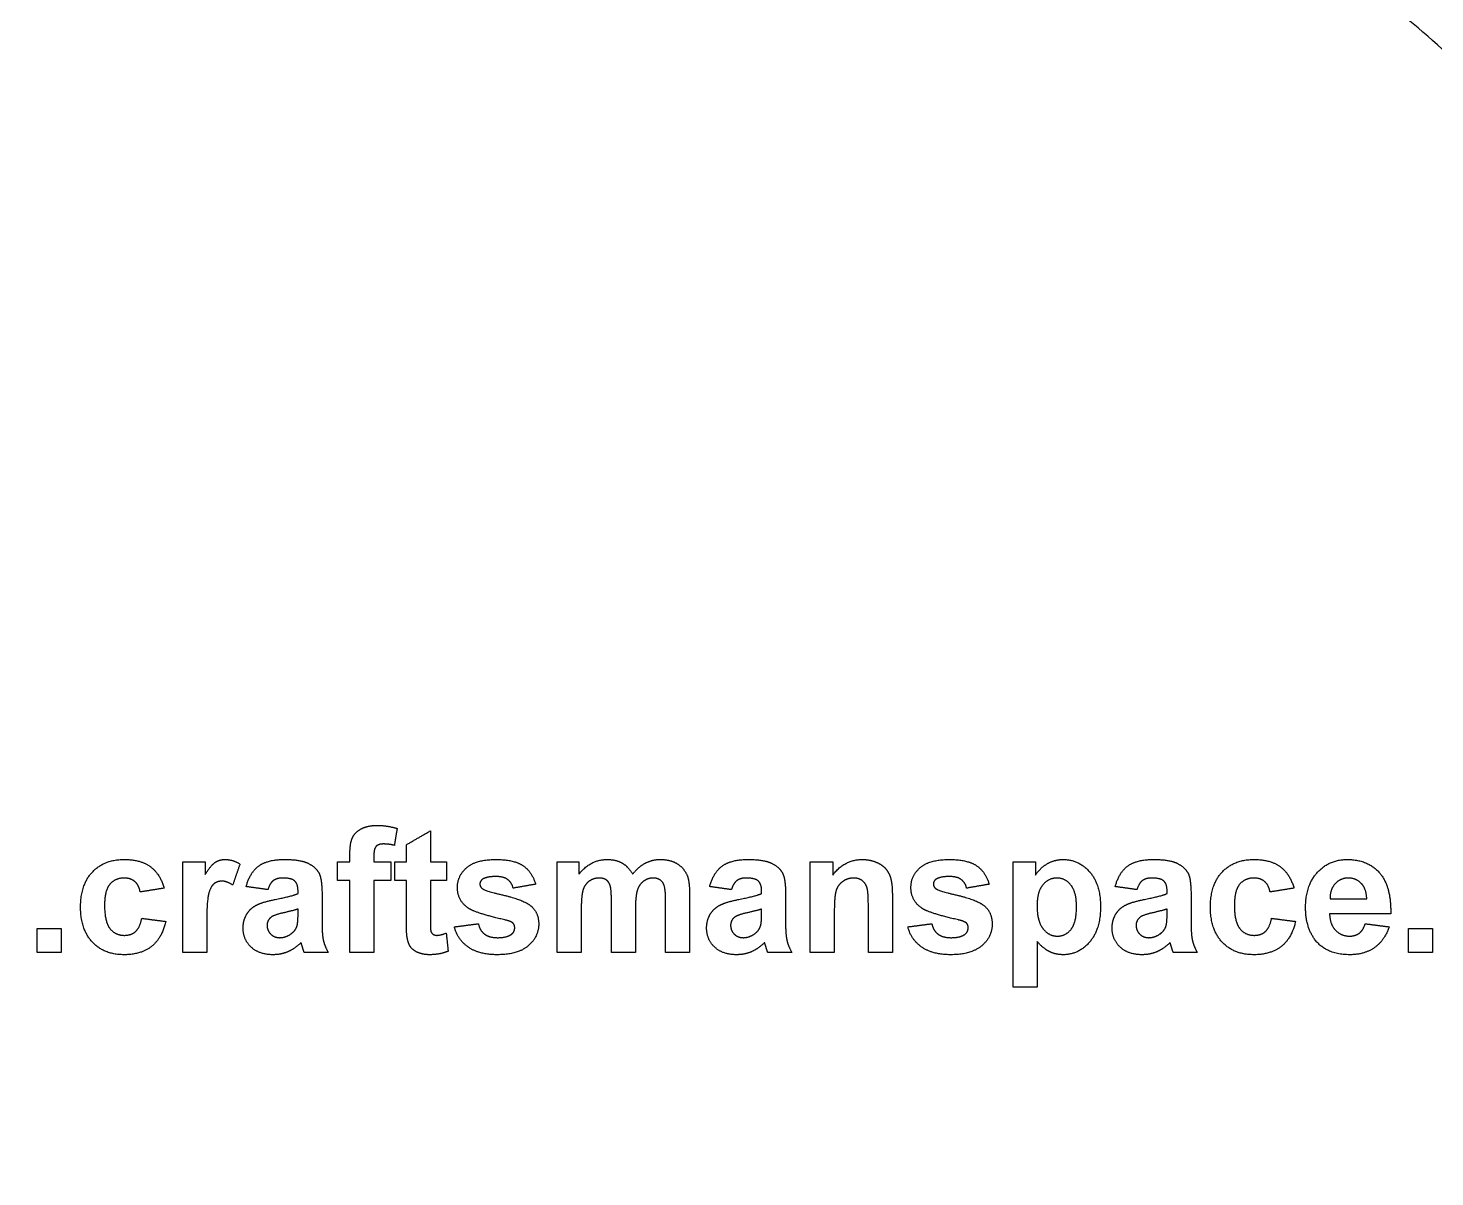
# Model space of a CAD drawing. Header units: millimetres. Extents: x -117 to 117, y -117 to 117.
# Drawn here: x -26.6 to 29.6, y -11.6 to 34.2 of the extents above; entities that cross this region are included whole.
import ezdxf

# ---------------------------------------------------------------- set-up
doc = ezdxf.new("R2010")
doc.units = ezdxf.units.MM
doc.header["$MEASUREMENT"] = 0
doc.layers.add('Layer 03', color=5, linetype='Continuous')

msp = doc.modelspace()

# ---------------------------------------------------------------- linework, layer by layer
at = {"layer": 'Layer 03'}
for points, knots in [([(-94.799, 68.064), (-26.735, 162.863), (68.064, 94.799), (162.863, 26.735), (94.799, -68.064), (26.735, -162.863), (-68.064, -94.799), (-162.863, -26.735), (-94.799, 68.064)], [0, 0, 0, 131.690545, 131.690545, 263.38109, 263.38109, 395.071635, 395.071635, 526.762179, 526.762179, 526.762179]), ([(-91.803, 65.913), (-25.89, 157.716), (65.913, 91.803), (157.716, 25.89), (91.803, -65.913), (25.89, -157.716), (-65.913, -91.803), (-157.716, -25.89), (-91.803, 65.913)], [0, 0, 0, 131.690545, 131.690545, 263.38109, 263.38109, 395.071635, 395.071635, 526.762179, 526.762179, 526.762179]), ([(-39.359, 28.259), (-11.1, 67.618), (28.259, 39.359), (67.618, 11.1), (39.359, -28.259), (11.1, -67.618), (-28.259, -39.359), (-67.618, -11.1), (-39.359, 28.259)], [0, 0, 0, 127.527935, 127.527935, 255.055869, 255.055869, 382.583804, 382.583804, 510.111738, 510.111738, 510.111738]), ([(-36.363, 26.108), (-10.255, 62.47), (26.108, 36.363), (62.47, 10.255), (36.363, -26.108), (10.255, -62.47), (-26.108, -36.363), (-62.47, -10.255), (-36.363, 26.108)], [0, 0, 0, 54.675626, 54.675626, 109.351252, 109.351252, 164.026878, 164.026878, 218.702503, 218.702503, 218.702503])]:
    msp.add_rational_spline(points, [1, 0.707106781187, 1, 0.707106781187, 1, 0.707106781187, 1, 0.707106781187, 1], degree=2, knots=knots, dxfattribs=at)
for points in [[(-13.625, 1.909), (-13.53, 2.133), (-13.274, 2.273)], [(-13.274, 2.273), (-13.017, 2.413), (-12.625, 2.413)], [(-12.625, 2.413), (-12.224, 2.413), (-11.838, 2.29)], [(-11.838, 2.29), (-11.892, 1.954), (-11.946, 1.619)], [(-13.721, 1.233), (-13.721, 1.686), (-13.625, 1.909)], [(-11.468, 1.642), (-10.989, 1.92), (-10.511, 2.197)], [(-10.511, 2.197), (-10.511, 1.58), (-10.511, 0.963)], [(-13.721, 0.963), (-13.721, 1.098), (-13.721, 1.233)], [(-12.675, 1.578), (-12.764, 1.483), (-12.764, 1.213)], [(-12.764, 1.213), (-12.764, 1.088), (-12.764, 0.963)], [(-12.38, 1.673), (-12.586, 1.673), (-12.675, 1.578)], [(-11.946, 1.619), (-12.172, 1.673), (-12.38, 1.673)], [(-11.468, 0.963), (-11.468, 1.302), (-11.468, 1.642)], [(-23.993, 0.554), (-23.524, 1.055), (-22.724, 1.055)], [(-22.724, 1.055), (-22.07, 1.055), (-21.683, 0.773)], [(-21.683, 0.773), (-21.297, 0.491), (-21.128, -0.087)], [(-20.388, -2.648), (-20.388, -0.843), (-20.388, 0.963)], [(-20.388, 0.963), (-19.94, 0.963), (-19.493, 0.963)], [(-19.493, 0.963), (-19.493, 0.708), (-19.493, 0.453)], [(-19.493, 0.453), (-19.275, 0.814), (-19.1, 0.935)], [(-19.1, 0.935), (-18.926, 1.055), (-18.705, 1.055)], [(-18.705, 1.055), (-18.393, 1.055), (-18.104, 0.874)], [(-18.104, 0.874), (-18.25, 0.455), (-18.397, 0.036)], [(-17.857, -0.025), (-17.713, 0.526), (-17.363, 0.791)], [(-17.363, 0.791), (-17.013, 1.055), (-16.323, 1.055)], [(-16.323, 1.055), (-15.696, 1.055), (-15.389, 0.904)], [(-15.389, 0.904), (-15.082, 0.752), (-14.957, 0.518)], [(-14.215, 0.963), (-13.968, 0.963), (-13.721, 0.963)], [(-14.215, 0.222), (-14.215, 0.592), (-14.215, 0.963)], [(-12.764, 0.963), (-12.425, 0.963), (-12.085, 0.963)], [(-12.085, 0.963), (-12.085, 0.592), (-12.085, 0.222)], [(-11.931, 0.222), (-11.931, 0.592), (-11.931, 0.963)], [(-11.931, 0.963), (-11.699, 0.963), (-11.468, 0.963)], [(-10.511, 0.963), (-10.187, 0.963), (-9.863, 0.963)], [(-9.863, 0.963), (-9.863, 0.592), (-9.863, 0.222)], [(-9.431, -0.062), (-9.431, 0.411), (-9.06, 0.733)], [(-9.06, 0.733), (-8.69, 1.055), (-7.911, 1.055)], [(-7.911, 1.055), (-7.17, 1.055), (-6.81, 0.806)], [(-6.81, 0.806), (-6.45, 0.556), (-6.314, 0.068)], [(-5.449, 0.963), (-5.017, 0.963), (-4.585, 0.963)], [(-5.449, -2.648), (-5.449, -0.843), (-5.449, 0.963)], [(-4.585, 0.473), (-4.113, 1.055), (-3.462, 1.055)], [(-4.585, 0.963), (-4.585, 0.718), (-4.585, 0.473)], [(-3.462, 1.055), (-3.116, 1.055), (-2.862, 0.911)], [(-2.862, 0.911), (-2.607, 0.766), (-2.444, 0.473)], [(-2.444, 0.473), (-2.208, 0.766), (-1.934, 0.911)], [(-1.934, 0.911), (-1.66, 1.055), (-1.349, 1.055)], [(-1.349, 1.055), (-0.953, 1.055), (-0.679, 0.893)], [(-0.679, 0.893), (-0.405, 0.731), (-0.269, 0.418)], [(0.631, -0.025), (0.774, 0.526), (1.125, 0.791)], [(1.125, 0.791), (1.475, 1.055), (2.165, 1.055)], [(2.165, 1.055), (2.792, 1.055), (3.099, 0.904)], [(3.099, 0.904), (3.405, 0.752), (3.53, 0.518)], [(4.643, -2.648), (4.643, -0.843), (4.643, 0.963)], [(4.643, 0.963), (5.091, 0.963), (5.538, 0.963)], [(5.538, 0.436), (6.006, 1.055), (6.715, 1.055)], [(5.538, 0.963), (5.538, 0.699), (5.538, 0.436)], [(6.715, 1.055), (7.028, 1.055), (7.286, 0.941)], [(7.286, 0.941), (7.545, 0.827), (7.678, 0.65)], [(7.678, 0.65), (7.811, 0.472), (7.863, 0.247)], [(8.656, -0.062), (8.656, 0.411), (9.026, 0.733)], [(9.026, 0.733), (9.397, 1.055), (10.175, 1.055)], [(10.175, 1.055), (10.916, 1.055), (11.277, 0.806)], [(11.277, 0.806), (11.637, 0.556), (11.773, 0.068)], [(12.73, 0.963), (13.177, 0.963), (13.625, 0.963)], [(12.73, -4.037), (12.73, -1.537), (12.73, 0.963)], [(13.625, 0.963), (13.625, 0.699), (13.625, 0.436)], [(13.625, 0.436), (13.795, 0.706), (14.087, 0.881)], [(14.087, 0.881), (14.379, 1.055), (14.733, 1.055)], [(14.733, 1.055), (15.353, 1.055), (15.785, 0.559)], [(16.804, -0.025), (16.947, 0.526), (17.297, 0.791)], [(17.297, 0.791), (17.648, 1.055), (18.338, 1.055)], [(18.338, 1.055), (18.965, 1.055), (19.271, 0.904)], [(19.271, 0.904), (19.578, 0.752), (19.703, 0.518)], [(21.069, 0.554), (21.538, 1.055), (22.338, 1.055)], [(22.338, 1.055), (22.992, 1.055), (23.378, 0.773)], [(23.378, 0.773), (23.765, 0.491), (23.933, -0.087)], [(24.869, 0.544), (25.341, 1.055), (26.063, 1.055)], [(26.063, 1.055), (26.874, 1.055), (27.343, 0.524)], [(-24.462, -0.846), (-24.462, 0.053), (-23.993, 0.554)], [(-23.295, 0.064), (-23.505, -0.187), (-23.505, -0.775)], [(-22.731, 0.315), (-23.084, 0.315), (-23.295, 0.064)], [(-22.299, 0.175), (-22.465, 0.315), (-22.731, 0.315)], [(-22.085, -0.241), (-22.132, 0.035), (-22.299, 0.175)], [(-19.147, 0.081), (-19.279, -0.03), (-19.355, -0.32)], [(-18.823, 0.191), (-19.014, 0.191), (-19.147, 0.081)], [(-18.397, 0.036), (-18.626, 0.191), (-18.823, 0.191)], [(-16.775, 0.212), (-16.909, 0.109), (-16.993, -0.148)], [(-16.4, 0.315), (-16.64, 0.315), (-16.775, 0.212)], [(-15.917, 0.195), (-16.045, 0.315), (-16.4, 0.315)], [(-15.789, -0.206), (-15.789, 0.075), (-15.917, 0.195)], [(-14.957, 0.518), (-14.832, 0.285), (-14.832, -0.339)], [(-13.721, 0.222), (-13.968, 0.222), (-14.215, 0.222)], [(-13.721, -2.648), (-13.721, -1.213), (-13.721, 0.222)], [(-12.085, 0.222), (-12.425, 0.222), (-12.764, 0.222)], [(-12.764, 0.222), (-12.764, -1.213), (-12.764, -2.648)], [(-11.468, 0.222), (-11.699, 0.222), (-11.931, 0.222)], [(-11.468, -1.369), (-11.468, -0.574), (-11.468, 0.222)], [(-9.863, 0.222), (-10.187, 0.222), (-10.511, 0.222)], [(-10.511, 0.222), (-10.511, -0.524), (-10.511, -1.269)], [(-8.427, 0.269), (-8.536, 0.193), (-8.536, 0.072)], [(-8.536, 0.072), (-8.536, -0.032), (-8.441, -0.104)], [(-7.888, 0.376), (-8.264, 0.376), (-8.427, 0.269)], [(-7.428, 0.257), (-7.589, 0.376), (-7.888, 0.376)], [(-7.209, -0.087), (-7.266, 0.138), (-7.428, 0.257)], [(-6.314, 0.068), (-6.761, -0.009), (-7.209, -0.087)], [(-4.169, 0.196), (-4.343, 0.076), (-4.418, -0.148)], [(-3.779, 0.315), (-3.996, 0.315), (-4.169, 0.196)], [(-3.494, 0.24), (-3.599, 0.315), (-3.779, 0.315)], [(-3.339, 0.012), (-3.389, 0.165), (-3.494, 0.24)], [(-3.289, -0.669), (-3.289, -0.141), (-3.339, 0.012)], [(-2.002, 0.192), (-2.177, 0.07), (-2.255, -0.167)], [(-1.629, 0.315), (-1.828, 0.315), (-2.002, 0.192)], [(-1.226, 0.111), (-1.357, 0.315), (-1.629, 0.315)], [(-1.128, -0.583), (-1.128, -0.046), (-1.226, 0.111)], [(-0.269, 0.418), (-0.172, 0.186), (-0.172, -0.333)], [(1.713, 0.212), (1.579, 0.109), (1.495, -0.148)], [(2.087, 0.315), (1.847, 0.315), (1.713, 0.212)], [(2.571, 0.195), (2.443, 0.315), (2.087, 0.315)], [(2.699, -0.206), (2.699, 0.075), (2.571, 0.195)], [(3.53, 0.518), (3.656, 0.285), (3.656, -0.339)], [(5.938, 0.179), (5.744, 0.043), (5.672, -0.182)], [(6.376, 0.315), (6.132, 0.315), (5.938, 0.179)], [(6.702, 0.219), (6.566, 0.315), (6.376, 0.315)], [(6.898, -0.048), (6.838, 0.124), (6.702, 0.219)], [(7.863, 0.247), (7.915, 0.022), (7.915, -0.398)], [(9.659, 0.269), (9.551, 0.193), (9.551, 0.072)], [(9.551, 0.072), (9.551, -0.032), (9.646, -0.104)], [(10.199, 0.376), (9.822, 0.376), (9.659, 0.269)], [(10.659, 0.257), (10.498, 0.376), (10.199, 0.376)], [(10.878, -0.087), (10.82, 0.138), (10.659, 0.257)], [(11.773, 0.068), (11.325, -0.009), (10.878, -0.087)], [(13.913, 0.038), (13.686, -0.239), (13.686, -0.782)], [(14.484, 0.315), (14.14, 0.315), (13.913, 0.038)], [(15.037, 0.033), (14.814, 0.315), (14.484, 0.315)], [(15.261, -0.831), (15.261, -0.249), (15.037, 0.033)], [(15.785, 0.559), (16.217, 0.063), (16.217, -0.822)], [(17.886, 0.212), (17.751, 0.109), (17.668, -0.148)], [(18.26, 0.315), (18.02, 0.315), (17.886, 0.212)], [(18.744, 0.195), (18.616, 0.315), (18.26, 0.315)], [(18.872, -0.206), (18.872, 0.075), (18.744, 0.195)], [(19.703, 0.518), (19.828, 0.285), (19.828, -0.339)], [(20.6, -0.846), (20.6, 0.053), (21.069, 0.554)], [(21.767, 0.064), (21.557, -0.187), (21.557, -0.775)], [(22.331, 0.315), (21.977, 0.315), (21.767, 0.064)], [(22.763, 0.175), (22.597, 0.315), (22.331, 0.315)], [(22.977, -0.241), (22.929, 0.035), (22.763, 0.175)], [(24.396, -0.87), (24.396, 0.033), (24.869, 0.544)], [(25.576, 0.09), (25.367, -0.134), (25.37, -0.519)], [(26.106, 0.315), (25.785, 0.315), (25.576, 0.09)], [(26.615, 0.102), (26.406, 0.315), (26.106, 0.315)], [(26.835, -0.519), (26.824, -0.11), (26.615, 0.102)], [(27.343, 0.524), (27.812, -0.008), (27.791, -1.105)], [(-21.128, -0.087), (-21.607, -0.164), (-22.085, -0.241)], [(-19.355, -0.32), (-19.431, -0.609), (-19.431, -1.531)], [(-16.993, -0.148), (-17.425, -0.087), (-17.857, -0.025)], [(-17.437, -0.76), (-17.18, -0.633), (-16.695, -0.537)], [(-16.695, -0.537), (-16.041, -0.412), (-15.789, -0.303)], [(-15.789, -0.303), (-15.789, -0.254), (-15.789, -0.206)], [(-14.832, -0.339), (-14.832, -0.899), (-14.832, -1.458)], [(-9.002, -0.881), (-9.431, -0.586), (-9.431, -0.062)], [(-8.441, -0.104), (-8.312, -0.201), (-7.551, -0.378)], [(-7.551, -0.378), (-6.79, -0.554), (-6.489, -0.807)], [(-4.418, -0.148), (-4.493, -0.373), (-4.493, -0.893)], [(-2.255, -0.167), (-2.332, -0.403), (-2.332, -0.913)], [(-0.172, -0.333), (-0.172, -1.49), (-0.172, -2.648)], [(1.495, -0.148), (1.063, -0.087), (0.631, -0.025)], [(1.05, -0.76), (1.308, -0.633), (1.792, -0.537)], [(1.792, -0.537), (2.447, -0.412), (2.699, -0.303)], [(2.699, -0.303), (2.699, -0.254), (2.699, -0.206)], [(3.656, -0.339), (3.656, -0.899), (3.656, -1.458)], [(5.672, -0.182), (5.6, -0.406), (5.6, -1.012)], [(6.958, -0.805), (6.958, -0.219), (6.898, -0.048)], [(7.915, -0.398), (7.915, -1.523), (7.915, -2.648)], [(9.084, -0.881), (8.656, -0.586), (8.656, -0.062)], [(9.646, -0.104), (9.774, -0.201), (10.535, -0.378)], [(10.535, -0.378), (11.296, -0.554), (11.598, -0.807)], [(17.668, -0.148), (17.236, -0.087), (16.804, -0.025)], [(17.223, -0.76), (17.48, -0.633), (17.965, -0.537)], [(17.965, -0.537), (18.619, -0.412), (18.872, -0.303)], [(18.872, -0.303), (18.872, -0.254), (18.872, -0.206)], [(19.828, -0.339), (19.828, -0.899), (19.828, -1.458)], [(23.933, -0.087), (23.455, -0.164), (22.977, -0.241)], [(25.37, -0.519), (26.102, -0.519), (26.835, -0.519)], [(-23.992, -2.238), (-24.462, -1.735), (-24.462, -0.846)], [(-23.505, -0.775), (-23.505, -1.43), (-23.29, -1.699)], [(-17.837, -1.127), (-17.695, -0.888), (-17.437, -0.76)], [(-16.346, -1.066), (-16.727, -1.151), (-16.844, -1.232)], [(-15.789, -0.92), (-15.965, -0.981), (-16.346, -1.066)], [(-15.825, -1.576), (-15.789, -1.453), (-15.789, -1.11)], [(-15.789, -1.11), (-15.789, -1.015), (-15.789, -0.92)], [(-7.535, -1.353), (-8.692, -1.094), (-9.002, -0.881)], [(-6.489, -0.807), (-6.19, -1.064), (-6.19, -1.522)], [(-4.493, -0.893), (-4.493, -1.771), (-4.493, -2.648)], [(-3.289, -2.648), (-3.289, -1.658), (-3.289, -0.669)], [(-2.332, -0.913), (-2.332, -1.781), (-2.332, -2.648)], [(-1.128, -2.648), (-1.128, -1.616), (-1.128, -0.583)], [(0.65, -1.127), (0.793, -0.888), (1.05, -0.76)], [(2.142, -1.066), (1.761, -1.151), (1.644, -1.232)], [(2.699, -0.92), (2.523, -0.981), (2.142, -1.066)], [(2.663, -1.576), (2.699, -1.453), (2.699, -1.11)], [(2.699, -1.11), (2.699, -1.015), (2.699, -0.92)], [(5.6, -1.012), (5.6, -1.83), (5.6, -2.648)], [(6.958, -2.648), (6.958, -1.726), (6.958, -0.805)], [(10.551, -1.353), (9.394, -1.094), (9.084, -0.881)], [(11.598, -0.807), (11.896, -1.064), (11.896, -1.522)], [(13.686, -0.782), (13.686, -1.405), (13.923, -1.703)], [(15.044, -1.727), (15.261, -1.454), (15.261, -0.831)], [(16.217, -0.822), (16.217, -1.732), (15.782, -2.236)], [(16.823, -1.127), (16.966, -0.888), (17.223, -0.76)], [(18.315, -1.066), (17.934, -1.151), (17.816, -1.232)], [(18.872, -0.92), (18.696, -0.981), (18.315, -1.066)], [(18.836, -1.576), (18.872, -1.453), (18.872, -1.11)], [(18.872, -1.11), (18.872, -1.015), (18.872, -0.92)], [(21.069, -2.238), (20.6, -1.735), (20.6, -0.846)], [(21.557, -0.775), (21.557, -1.43), (21.772, -1.699)], [(24.755, -2.122), (24.396, -1.626), (24.396, -0.87)], [(27.791, -1.105), (26.572, -1.105), (25.353, -1.105)], [(25.353, -1.105), (25.364, -1.529), (25.589, -1.765)], [(-22.268, -1.816), (-22.095, -1.664), (-22.023, -1.29)], [(-22.023, -1.29), (-21.545, -1.352), (-21.067, -1.414)], [(-21.067, -1.414), (-21.212, -2.071), (-21.626, -2.406)], [(-19.431, -1.531), (-19.431, -2.09), (-19.431, -2.648)], [(-17.98, -1.673), (-17.98, -1.367), (-17.837, -1.127)], [(-17.66, -2.438), (-17.98, -2.136), (-17.98, -1.673)], [(-16.844, -1.232), (-17.023, -1.365), (-17.023, -1.569)], [(-17.023, -1.569), (-17.023, -1.77), (-16.88, -1.916)], [(-16.043, -1.892), (-15.877, -1.763), (-15.825, -1.576)], [(-14.832, -1.458), (-14.832, -1.936), (-14.78, -2.162)], [(-11.437, -2.05), (-11.468, -1.882), (-11.468, -1.369)], [(-10.511, -1.269), (-10.511, -1.722), (-10.493, -1.797)], [(-9.554, -1.63), (-9.076, -1.568), (-8.597, -1.506)], [(-8.993, -2.442), (-9.422, -2.143), (-9.554, -1.63)], [(-8.597, -1.506), (-8.536, -1.779), (-8.35, -1.921)], [(-7.215, -1.481), (-7.286, -1.412), (-7.535, -1.353)], [(-7.272, -1.923), (-7.147, -1.827), (-7.147, -1.664)], [(-7.147, -1.664), (-7.147, -1.554), (-7.215, -1.481)], [(-6.19, -1.522), (-6.19, -2.022), (-6.604, -2.382)], [(0.507, -1.673), (0.507, -1.367), (0.65, -1.127)], [(0.828, -2.438), (0.507, -2.136), (0.507, -1.673)], [(1.644, -1.232), (1.464, -1.365), (1.464, -1.569)], [(1.464, -1.569), (1.464, -1.77), (1.607, -1.916)], [(2.445, -1.892), (2.611, -1.763), (2.663, -1.576)], [(3.656, -1.458), (3.656, -1.936), (3.708, -2.162)], [(8.532, -1.63), (9.011, -1.568), (9.489, -1.506)], [(9.093, -2.442), (8.664, -2.143), (8.532, -1.63)], [(9.489, -1.506), (9.55, -1.779), (9.737, -1.921)], [(10.872, -1.481), (10.8, -1.412), (10.551, -1.353)], [(10.814, -1.923), (10.94, -1.827), (10.94, -1.664)], [(10.94, -1.664), (10.94, -1.554), (10.872, -1.481)], [(11.896, -1.522), (11.896, -2.022), (11.483, -2.382)], [(16.68, -1.673), (16.68, -1.367), (16.823, -1.127)], [(17.001, -2.438), (16.68, -2.136), (16.68, -1.673)], [(17.816, -1.232), (17.637, -1.365), (17.637, -1.569)], [(17.637, -1.569), (17.637, -1.77), (17.78, -1.916)], [(18.618, -1.892), (18.784, -1.763), (18.836, -1.576)], [(19.828, -1.458), (19.828, -1.936), (19.881, -2.162)], [(22.794, -1.816), (22.967, -1.664), (23.038, -1.29)], [(23.038, -1.29), (23.517, -1.352), (23.995, -1.414)], [(23.995, -1.414), (23.849, -2.071), (23.436, -2.406)], [(26.537, -1.883), (26.693, -1.766), (26.773, -1.506)], [(26.773, -1.506), (27.251, -1.568), (27.73, -1.63)], [(27.73, -1.63), (27.545, -2.173), (27.148, -2.457)], [(-26.19, -2.648), (-26.19, -2.17), (-26.19, -1.692)], [(-26.19, -1.692), (-25.712, -1.692), (-25.233, -1.692)], [(-25.233, -1.692), (-25.233, -2.17), (-25.233, -2.648)], [(-22.734, -2.741), (-23.523, -2.741), (-23.992, -2.238)], [(-23.29, -1.699), (-23.074, -1.969), (-22.712, -1.969)], [(-22.712, -1.969), (-22.441, -1.969), (-22.268, -1.816)], [(-16.88, -1.916), (-16.737, -2.062), (-16.515, -2.062)], [(-16.515, -2.062), (-16.268, -2.062), (-16.043, -1.892)], [(-14.78, -2.162), (-14.728, -2.389), (-14.585, -2.648)], [(-11.305, -2.426), (-11.401, -2.287), (-11.437, -2.05)], [(-10.493, -1.797), (-10.474, -1.872), (-10.41, -1.921)], [(-10.41, -1.921), (-10.346, -1.969), (-10.253, -1.969)], [(-10.253, -1.969), (-10.123, -1.969), (-9.878, -1.878)], [(-9.878, -1.878), (-9.84, -2.24), (-9.801, -2.602)], [(-8.35, -1.921), (-8.163, -2.062), (-7.828, -2.062)], [(-7.828, -2.062), (-7.459, -2.062), (-7.272, -1.923)], [(1.607, -1.916), (1.751, -2.062), (1.973, -2.062)], [(1.973, -2.062), (2.22, -2.062), (2.445, -1.892)], [(3.708, -2.162), (3.76, -2.389), (3.903, -2.648)], [(9.737, -1.921), (9.923, -2.062), (10.258, -2.062)], [(10.258, -2.062), (10.628, -2.062), (10.814, -1.923)], [(14.191, -2.623), (13.951, -2.505), (13.686, -2.218)], [(13.686, -2.218), (13.686, -3.127), (13.686, -4.037)], [(13.923, -1.703), (14.16, -2), (14.5, -2)], [(14.5, -2), (14.827, -2), (15.044, -1.727)], [(15.782, -2.236), (15.346, -2.741), (14.726, -2.741)], [(17.78, -1.916), (17.924, -2.062), (18.145, -2.062)], [(18.145, -2.062), (18.393, -2.062), (18.618, -1.892)], [(19.881, -2.162), (19.933, -2.389), (20.075, -2.648)], [(22.328, -2.741), (21.539, -2.741), (21.069, -2.238)], [(21.772, -1.699), (21.988, -1.969), (22.35, -1.969)], [(22.35, -1.969), (22.621, -1.969), (22.794, -1.816)], [(26.153, -2.741), (25.208, -2.741), (24.755, -2.122)], [(25.589, -1.765), (25.815, -2), (26.152, -2)], [(26.152, -2), (26.381, -2), (26.537, -1.883)], [(28.501, -2.648), (28.501, -2.17), (28.501, -1.692)], [(28.501, -1.692), (28.98, -1.692), (29.458, -1.692)], [(29.458, -1.692), (29.458, -2.17), (29.458, -2.648)], [(-25.233, -2.648), (-25.712, -2.648), (-26.19, -2.648)], [(-21.626, -2.406), (-22.039, -2.741), (-22.734, -2.741)], [(-19.431, -2.648), (-19.909, -2.648), (-20.388, -2.648)], [(-16.783, -2.741), (-17.339, -2.741), (-17.66, -2.438)], [(-16.19, -2.62), (-16.468, -2.741), (-16.783, -2.741)], [(-15.667, -2.257), (-15.911, -2.499), (-16.19, -2.62)], [(-15.634, -2.369), (-15.657, -2.284), (-15.667, -2.257)], [(-15.542, -2.648), (-15.579, -2.554), (-15.634, -2.369)], [(-14.585, -2.648), (-15.064, -2.648), (-15.542, -2.648)], [(-12.764, -2.648), (-13.243, -2.648), (-13.721, -2.648)], [(-11.005, -2.653), (-11.21, -2.565), (-11.305, -2.426)], [(-10.546, -2.741), (-10.8, -2.741), (-11.005, -2.653)], [(-9.801, -2.602), (-10.13, -2.741), (-10.546, -2.741)], [(-7.828, -2.741), (-8.564, -2.741), (-8.993, -2.442)], [(-6.604, -2.382), (-7.018, -2.741), (-7.828, -2.741)], [(-4.493, -2.648), (-4.971, -2.648), (-5.449, -2.648)], [(-2.332, -2.648), (-2.81, -2.648), (-3.289, -2.648)], [(-0.172, -2.648), (-0.65, -2.648), (-1.128, -2.648)], [(1.704, -2.741), (1.148, -2.741), (0.828, -2.438)], [(2.298, -2.62), (2.02, -2.741), (1.704, -2.741)], [(2.82, -2.257), (2.576, -2.499), (2.298, -2.62)], [(2.854, -2.369), (2.83, -2.284), (2.82, -2.257)], [(2.946, -2.648), (2.909, -2.554), (2.854, -2.369)], [(3.903, -2.648), (3.424, -2.648), (2.946, -2.648)], [(5.6, -2.648), (5.122, -2.648), (4.643, -2.648)], [(7.915, -2.648), (7.436, -2.648), (6.958, -2.648)], [(10.258, -2.741), (9.522, -2.741), (9.093, -2.442)], [(11.483, -2.382), (11.069, -2.741), (10.258, -2.741)], [(14.726, -2.741), (14.431, -2.741), (14.191, -2.623)], [(17.877, -2.741), (17.321, -2.741), (17.001, -2.438)], [(18.471, -2.62), (18.193, -2.741), (17.877, -2.741)], [(18.993, -2.257), (18.749, -2.499), (18.471, -2.62)], [(19.027, -2.369), (19.003, -2.284), (18.993, -2.257)], [(19.119, -2.648), (19.081, -2.554), (19.027, -2.369)], [(20.075, -2.648), (19.597, -2.648), (19.119, -2.648)], [(23.436, -2.406), (23.023, -2.741), (22.328, -2.741)], [(27.148, -2.457), (26.751, -2.741), (26.153, -2.741)], [(29.458, -2.648), (28.98, -2.648), (28.501, -2.648)], [(13.686, -4.037), (13.208, -4.037), (12.73, -4.037)]]:
    msp.add_open_spline(points, degree=2, dxfattribs=at)

doc.saveas('drawing.dxf')
